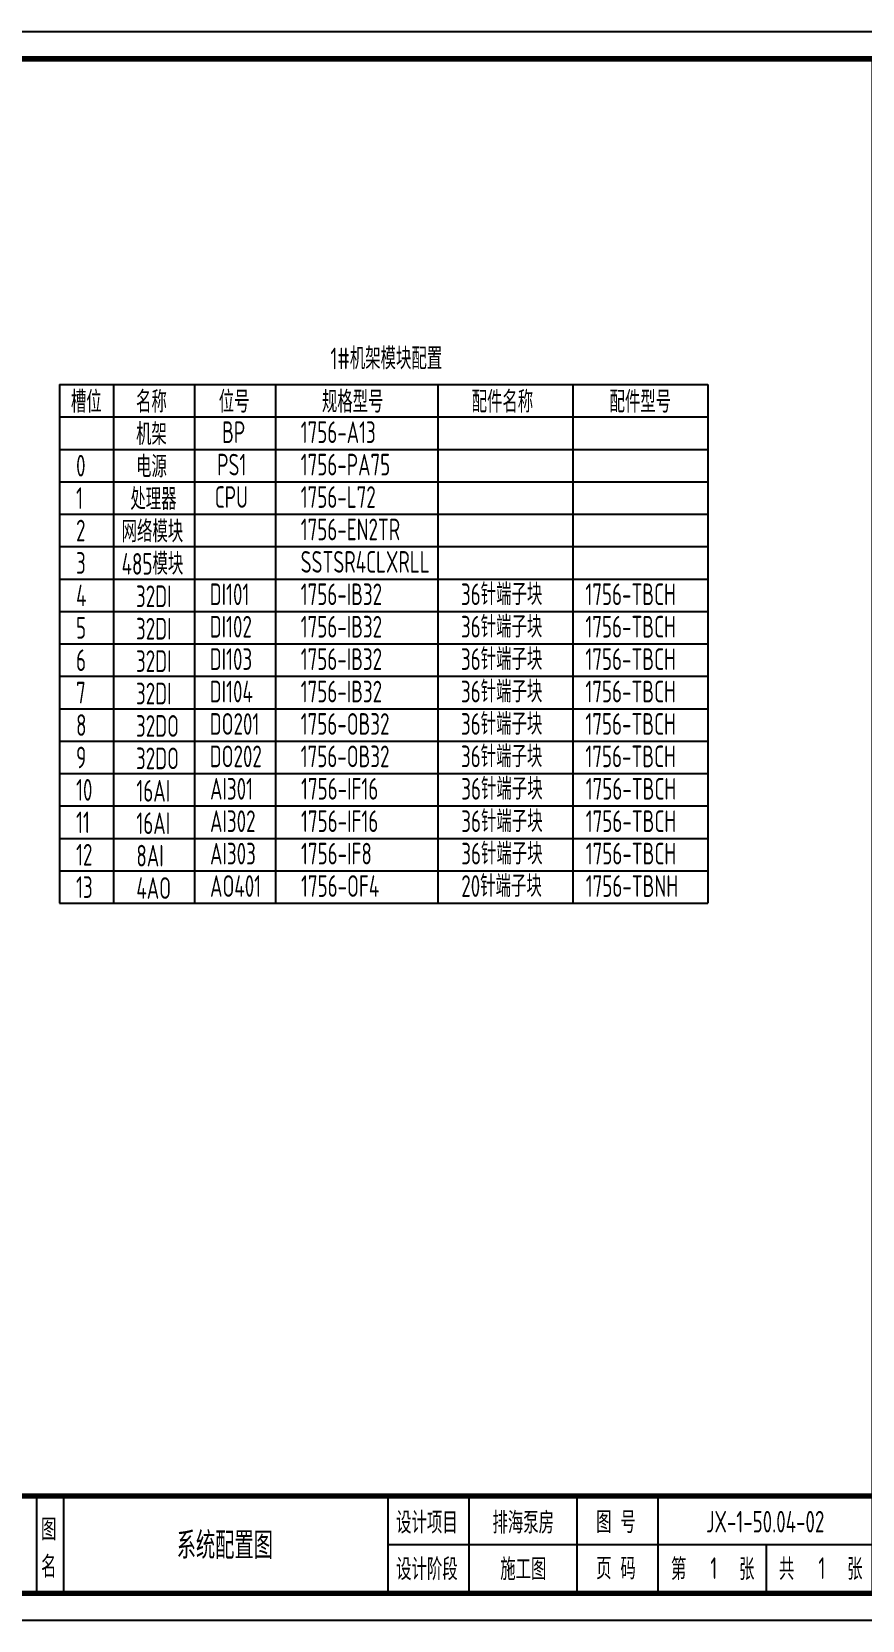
# Model space of a CAD drawing. Header units: millimetres. Extents: x 30557 to 235556, y -116603 to -73383.
# Drawn here: x 169658 to 171195, y -76323 to -73383 of the extents above; entities that cross this region are included whole.
import ezdxf
from ezdxf.enums import TextEntityAlignment as Align

# ---------------------------------------------------------------- set-up
doc = ezdxf.new("R2010")
doc.units = ezdxf.units.MM
doc.layers.add('1', color=3, linetype='Continuous')
doc.layers.add('_Drawing', color=7, linetype='Continuous', lineweight=25)
doc.styles.add('supcon', font='sceie.shx', dxfattribs={"width": 0.75, "height": 40, "bigfont": 'sceic.shx'})

# ---------------------------------------------------------------- blocks, each defined once
blk = doc.blocks.new('supcon图框')
at = {"linetype": 'Continuous'}
for p, q in [((6145.7, 4361.7), (1987.7, 4361.7)), ((1987.7, 1421.7), (6145.7, 1421.7))]:
    blk.add_line(p, q, dxfattribs=at)
for p, q in [((4545.7, 1651.7), (4545.7, 1471.7)), ((4595.7, 1651.7), (4595.7, 1471.7)), ((5195.7, 1651.7), (5195.7, 1471.7)), ((5345.7, 1651.7), (5345.7, 1471.7)), ((5545.7, 1651.7), (5545.7, 1471.7)), ((5695.7, 1651.7), (5695.7, 1471.7)), ((5195.7, 1561.7), (6095.7, 1561.7)), ((5895.7, 1561.7), (5895.7, 1471.7))]:
    blk.add_line(p, q)
at = {"linetype": 'Continuous', "const_width": 10}
blk.add_lwpolyline([(2195.7, 4311.7), (6095.7, 4311.7), (6095.7, 1471.7), (2195.7, 1471.7)], close=True, dxfattribs=at)
blk.add_lwpolyline([(2195.7, 1651.7), (6095.7, 1651.7)], dxfattribs=at)
at = {"style": 'supcon', "width": 0.75}
for s, p in [('设计项目', (5268, 1604.2)), ('图 号', (5618, 1604.2)), ('图', (4568.2, 1590.7)), ('名', (4568.2, 1522.9)), ('设计阶段', (5268, 1518.1)), ('施工图', (5446.5, 1518.1)), ('页 码', (5618, 1518.1)), ('第      张', (5797, 1518.1)), ('共      张', (5997, 1518.1))]:
    blk.add_text(s, height=40, dxfattribs=at).set_placement(p, align=Align.MIDDLE)

msp = doc.modelspace()

# ---------------------------------------------------------------- linework, layer by layer
at = {"color": 7, "lineweight": -3}
for p, q in [((169709.7, -74035.9), (170909.7, -74035.9)), ((169709.7, -74035.9), (169709.7, -74995.9)), ((169809.7, -74035.9), (169809.7, -74995.9)), ((169959.7, -74035.9), (169959.7, -74995.9)), ((170109.7, -74035.9), (170109.7, -74995.9)), ((170409.7, -74035.9), (170409.7, -74995.9)), ((170659.7, -74035.9), (170659.7, -74995.9)), ((169709.7, -74095.9), (170909.7, -74095.9)), ((169709.7, -74155.9), (170909.7, -74155.9)), ((169709.7, -74215.9), (170909.7, -74215.9)), ((169709.7, -74275.9), (170909.7, -74275.9))]:
    msp.add_line(p, q, dxfattribs=at)
at = {"lineweight": -3}
for p, q in [((170909.7, -74035.9), (170909.7, -74995.9)), ((169709.7, -74335.9), (170909.7, -74335.9)), ((169709.7, -74395.9), (170909.7, -74395.9)), ((169709.7, -74455.9), (170909.7, -74455.9)), ((169709.7, -74515.9), (170909.7, -74515.9)), ((169709.7, -74575.9), (170909.7, -74575.9)), ((169709.7, -74635.9), (170909.7, -74635.9)), ((169709.7, -74695.9), (170909.7, -74695.9)), ((169709.7, -74755.9), (170909.7, -74755.9)), ((169709.7, -74815.9), (170909.7, -74815.9)), ((169709.7, -74875.9), (170909.7, -74875.9)), ((169709.7, -74935.9), (170909.7, -74935.9)), ((169709.7, -74995.9), (170909.7, -74995.9))]:
    msp.add_line(p, q, dxfattribs=at)

# ---------------------------------------------------------------- block references
msp.add_blockref('supcon图框', (165121.6, -77744.7))

# ---------------------------------------------------------------- texts
at = {"color": 3, "style": 'supcon', "width": 0.75}
for s, p in [('排海泵房', (170568, -76140.5)), ('1', (170920.6, -76226.6)), ('1', (171120.6, -76226.6))]:
    msp.add_text(s, height=40, dxfattribs=at).set_placement(p, align=Align.MIDDLE)
at = {"layer": '1', "color": 3, "style": 'supcon', "width": 0.75}
for s, p in [('1#机架模块配置', (170211.2, -74007.7)), ('机架', (169851.3, -74147.8)), ('BP', (170010.6, -74144.1)), ('1756-A13', (170156, -74144.1)), ('电源', (169851.3, -74207.8)), ('PS1', (170001.4, -74204.1)), ('1756-PA75', (170156, -74204.1)), ('处理器', (169840.8, -74267.8)), ('CPU', (169997, -74264.1)), ('1756-L72', (170156, -74264.1)), ('网络模块', (169824.6, -74327.8)), ('1756-EN2TR', (170156, -74324.1)), ('485模块', (169824.6, -74387.8)), ('SSTSR4CLXRLL', (170156, -74384.1)), ('32DI', (169851.3, -74447.8)), ('DI101', (169987.7, -74444.1)), ('1756-IB32', (170156, -74444.1)), ('36针端子块', (170452.7, -74444.1)), ('1756-TBCH', (170683, -74444.1)), ('32DI', (169851.3, -74507.8)), ('DI102', (169987.7, -74504.1)), ('1756-IB32', (170156, -74504.1)), ('36针端子块', (170452.7, -74504.1)), ('1756-TBCH', (170683, -74504.1)), ('32DI', (169851.3, -74567.8)), ('DI103', (169987.7, -74564.1)), ('1756-IB32', (170156, -74564.1)), ('36针端子块', (170452.7, -74564.1)), ('1756-TBCH', (170683, -74564.1)), ('32DI', (169851.3, -74627.8)), ('DI104', (169987.7, -74624.1)), ('1756-IB32', (170156, -74624.1)), ('36针端子块', (170452.7, -74624.1)), ('1756-TBCH', (170683, -74624.1)), ('DO201', (169987.7, -74684.1)), ('1756-OB32', (170156, -74684.1)), ('36针端子块', (170452.7, -74684.1)), ('1756-TBCH', (170683, -74684.1)), ('32DO', (169851.3, -74687.8)), ('DO202', (169987.7, -74744.1)), ('1756-OB32', (170156, -74744.1)), ('36针端子块', (170452.7, -74744.1)), ('1756-TBCH', (170683, -74744.1)), ('32DO', (169851.3, -74747.8)), ('AI301', (169988.3, -74804.1)), ('1756-IF16', (170156.6, -74804.1)), ('36针端子块', (170453.3, -74804.1)), ('1756-TBCH', (170683.6, -74804.1)), ('16AI', (169851.9, -74807.8)), ('36针端子块', (170453.3, -74864.1)), ('16AI', (169851.9, -74867.8)), ('AI302', (169988.3, -74864.1)), ('1756-IF16', (170156.6, -74864.1)), ('1756-TBCH', (170683.6, -74864.1)), ('36针端子块', (170453.3, -74924.1)), ('8AI', (169851.9, -74927.8)), ('AI303', (169988.3, -74924.1)), ('1756-IF8', (170156.6, -74924.1)), ('1756-TBCH', (170683.6, -74924.1)), ('20针端子块', (170453.3, -74984.1)), ('4AO', (169851.9, -74987.8)), ('AO401', (169988.3, -74984.1)), ('1756-OF4', (170156.6, -74984.1)), ('1756-TBNH', (170683.6, -74984.1))]:
    msp.add_text(s, height=40, dxfattribs=at).set_placement(p)
at = {"layer": '1', "color": 7, "style": 'supcon', "width": 0.75}
for s, p in [('槽位', (169730.8, -74087.8)), ('名称', (169851.3, -74087.8)), ('位号', (170004.4, -74087.8)), ('规格型号', (170195.3, -74087.8)), ('配件名称', (170472.4, -74087.8)), ('配件型号', (170727.7, -74087.8)), ('0', (169740.3, -74206.1)), ('1', (169740.3, -74266.1))]:
    msp.add_text(s, height=40, dxfattribs=at).set_placement(p)
at = {"layer": '1', "color": 0, "style": 'supcon', "width": 0.75}
for s, p in [('2', (169740.3, -74326.1)), ('3', (169740.3, -74386.1)), ('4', (169740.3, -74446.1)), ('5', (169740.3, -74506.1)), ('6', (169740.3, -74566.1)), ('7', (169740.3, -74626.1)), ('8', (169740.3, -74686.1)), ('9', (169740.3, -74746.1)), ('10', (169740.3, -74806.1)), ('11', (169740.3, -74866.1)), ('12', (169740.3, -74926.1)), ('13', (169740.3, -74986.1))]:
    msp.add_text(s, height=40, dxfattribs=at).set_placement(p)
at = {"layer": '_Drawing', "color": 3, "style": 'supcon', "width": 0.75}
for s, height, p in [('JX-1-50.04-02', 40, (171015.8, -76140.5)), ('系统配置图', 50, (170015.6, -76181.9)), ('1', 40, (170920.6, -76226.6)), ('1', 40, (171120.6, -76226.6))]:
    msp.add_text(s, height=height, dxfattribs=at).set_placement(p, align=Align.MIDDLE)

doc.saveas('drawing.dxf')
